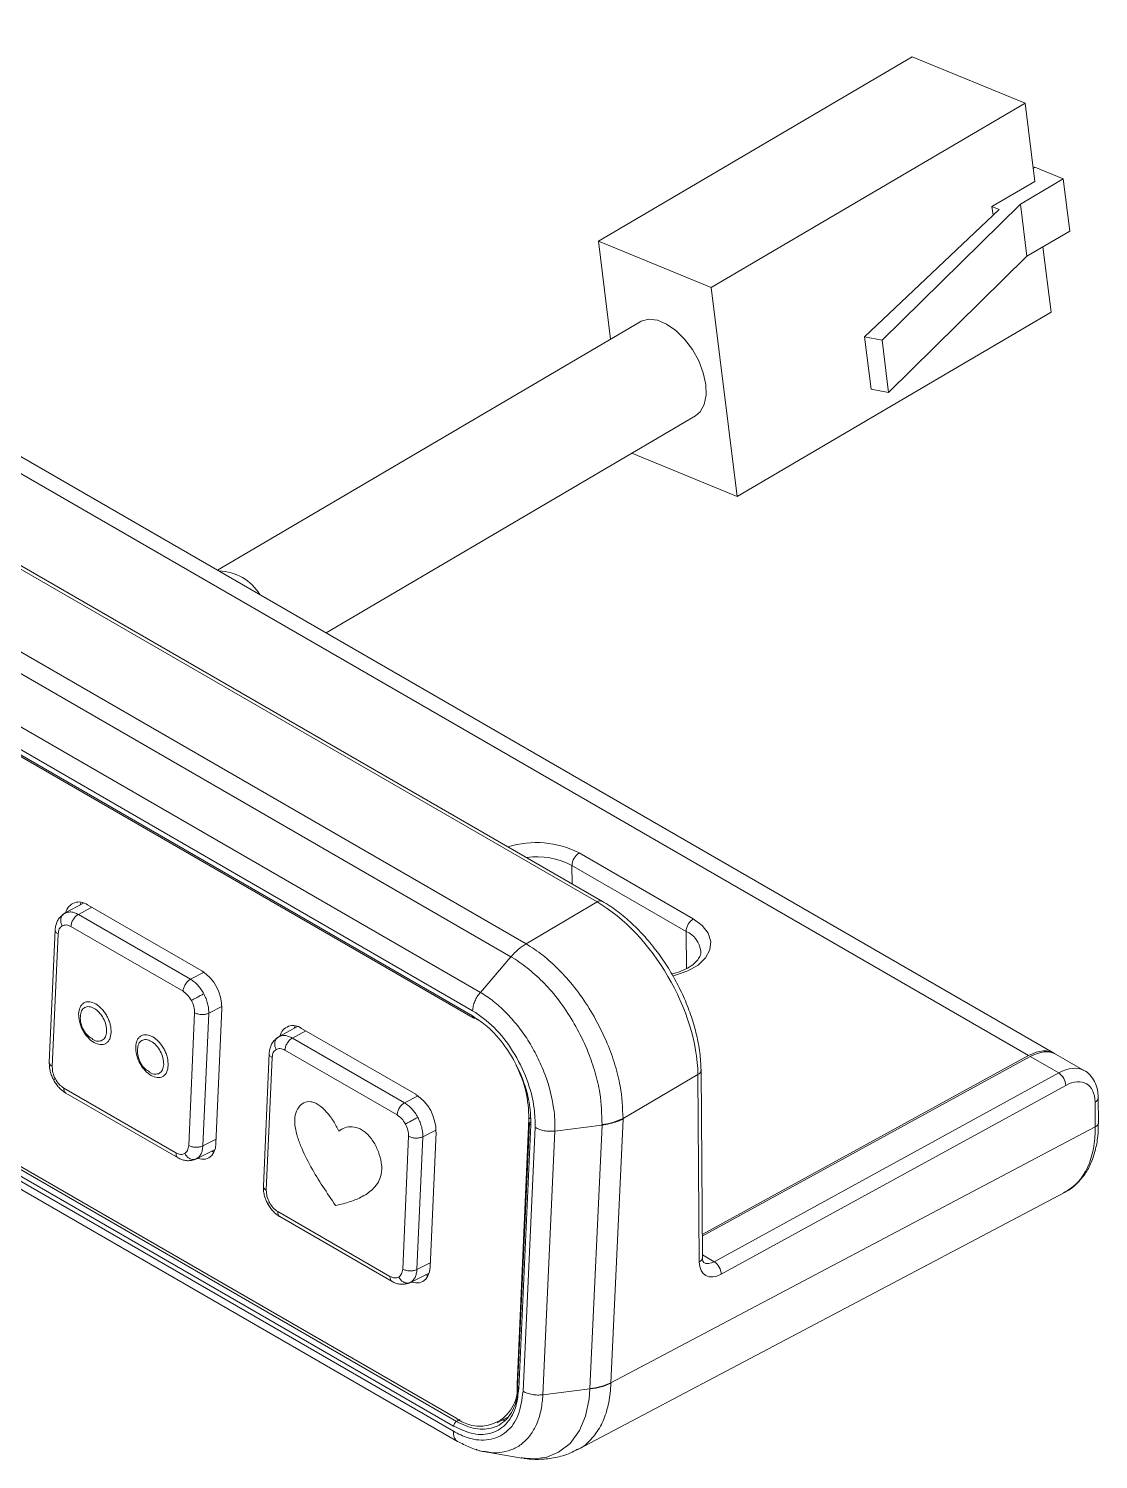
# Model space of a CAD drawing. Header units: millimetres. Extents: x -297 to 297, y -210 to 210.
# Drawn here: x 96.96 to 123.47, y 12.33 to 47.78 of the extents above; entities that cross this region are included whole.
import ezdxf

# ---------------------------------------------------------------- set-up
doc = ezdxf.new("R2010")
doc.units = ezdxf.units.MM
doc.layers.get('0').update_dxf_attribs({"lineweight": 20})

msp = doc.modelspace()

# ---------------------------------------------------------------- linework, layer by layer
at = {"color": 7, "linetype": 'Continuous', "lineweight": 15}
for p, q in [((111.047, 26.141), (73.597, 47.761)), ((111.178, 26.157), (73.728, 47.777)), ((118.854, 47.081), (111.077, 42.513)), ((118.854, 47.081), (121.65, 45.931)), ((71.925, 46.675), (109.286, 25.107)), ((108.91, 24.786), (71.56, 46.347)), ((122.38, 22.39), (81.305, 46.102)), ((121.738, 22.338), (80.697, 46.031)), ((121.65, 45.931), (113.872, 41.363)), ((121.65, 45.931), (121.892, 43.99)), ((70.803, 45.464), (108.153, 23.903)), ((70.602, 44.885), (107.956, 23.321)), ((107.962, 23.448), (70.609, 45.012)), ((70.623, 44.835), (107.976, 23.271)), ((121.851, 44.315), (121.896, 44.341)), ((121.896, 44.341), (122.595, 44.054)), ((120.831, 43.367), (121.892, 43.99)), ((122.595, 44.054), (121.534, 43.431)), ((122.595, 44.054), (122.756, 42.759)), ((117.673, 40.138), (121.006, 43.295)), ((121.534, 43.431), (118.107, 40.057)), ((121.006, 43.295), (120.831, 43.367)), ((120.831, 43.367), (120.858, 43.154)), ((121.534, 43.431), (121.695, 42.136)), ((122.756, 42.759), (121.695, 42.136)), ((111.077, 42.513), (113.872, 41.363)), ((111.379, 40.082), (111.077, 42.513)), ((122.094, 42.37), (122.295, 40.753)), ((121.695, 42.136), (118.268, 38.763)), ((113.872, 41.363), (114.517, 36.185)), ((112.113, 40.513), (101.642, 34.362)), ((122.295, 40.753), (114.517, 36.185)), ((118.107, 40.057), (117.673, 40.138)), ((117.673, 40.138), (117.834, 38.843)), ((118.107, 40.057), (118.268, 38.763)), ((118.268, 38.763), (117.834, 38.843)), ((104.33, 32.81), (113.481, 38.185)), ((114.517, 36.185), (111.905, 37.259)), ((70.239, 34.895), (107.574, 13.342)), ((70.242, 34.821), (107.565, 13.275)), ((70.164, 34.575), (107.486, 13.029)), ((107.492, 13.156), (70.169, 34.702)), ((70.267, 34.324), (107.588, 12.779)), ((110.601, 27.355), (113.429, 25.722)), ((113.253, 25.414), (110.424, 27.047)), ((97.929, 25.891), (97.814, 25.838)), ((98.323, 26.116), (97.85, 25.862)), ((98.259, 26.134), (98.236, 26.07)), ((101.249, 24.438), (98.42, 26.071)), ((109.286, 25.107), (111.047, 26.141)), ((98.008, 25.532), (100.787, 23.928)), ((98.192, 25.832), (100.971, 24.227)), ((97.618, 25.454), (97.473, 22.162)), ((97.546, 22.061), (97.692, 25.35)), ((108.91, 24.785), (108.153, 23.903)), ((101.072, 23.399), (100.926, 20.11)), ((101.603, 20.157), (101.751, 23.505)), ((101.423, 23.387), (101.278, 20.099)), ((103.626, 23.055), (103.153, 22.801)), ((103.563, 23.073), (103.54, 23.008)), ((108.013, 23.258), (107.998, 23.267)), ((108.087, 23.226), (108.022, 23.273)), ((103.232, 22.83), (103.118, 22.776)), ((103.495, 22.77), (106.274, 21.166)), ((106.552, 21.377), (103.724, 23.01)), ((102.922, 22.392), (102.776, 19.101)), ((103.311, 22.471), (106.09, 20.866)), ((113.652, 17.908), (121.738, 22.338)), ((123.126, 21.96), (122.421, 22.366)), ((102.849, 19), (102.995, 22.288)), ((113.656, 17.335), (113.621, 21.975)), ((113.652, 17.861), (121.78, 22.314)), ((122.488, 21.905), (121.78, 22.314)), ((113.543, 21.869), (111.688, 20.78)), ((113.578, 17.228), (113.543, 21.869)), ((113.95, 17.228), (122.488, 21.905)), ((100.61, 19.928), (97.831, 21.532)), ((97.881, 21.408), (100.663, 19.802)), ((122.66, 21.597), (114.122, 16.919)), ((123.468, 20.677), (123.463, 21.291)), ((123.39, 20.57), (123.385, 21.185)), ((109.063, 14.199), (109.353, 20.768)), ((109.374, 20.66), (109.076, 14.122)), ((109.403, 20.619), (109.105, 14.081)), ((111.167, 20.612), (110, 20.468)), ((110.87, 14.087), (111.168, 20.612)), ((111.688, 20.764), (111.39, 14.232)), ((111.39, 14.232), (123.39, 20.57)), ((111.688, 20.78), (111.688, 20.764)), ((106.375, 20.337), (106.229, 17.049)), ((106.727, 20.326), (106.581, 17.037)), ((106.907, 17.096), (107.055, 20.443)), ((109.212, 14.019), (109.51, 20.556)), ((110, 20.468), (109.702, 13.934)), ((101.103, 19.771), (101.579, 20.007)), ((101.504, 19.97), (101.559, 19.955)), ((110.565, 12.577), (122.641, 18.955)), ((105.913, 16.867), (103.134, 18.471)), ((103.185, 18.346), (105.966, 16.741)), ((106.406, 16.709), (106.882, 16.946)), ((106.807, 16.909), (106.863, 16.894)), ((110.869, 14.078), (109.702, 13.934)), ((108.567, 13.239), (108.837, 13.378)), ((108.693, 13.304), (108.75, 13.307)), ((108.324, 12.513), (109.184, 12.366))]:
    msp.add_line(p, q, dxfattribs=at)
at = {"color": 8, "linetype": 'Continuous', "lineweight": 15}
for p, q in [((110.428, 26.591), (110.424, 27.047)), ((98.192, 25.832), (98.525, 26.01)), ((97.784, 25.81), (97.847, 25.861)), ((113.26, 24.496), (113.253, 25.414)), ((100.971, 24.227), (101.307, 24.401)), ((101.423, 23.387), (101.746, 23.554)), ((107.956, 23.321), (107.993, 23.294)), ((108.013, 23.258), (108.031, 23.267)), ((103.087, 22.748), (103.15, 22.799)), ((103.495, 22.77), (103.829, 22.949)), ((106.274, 21.166), (106.61, 21.34)), ((109.397, 20.791), (109.353, 20.768)), ((109.401, 20.684), (109.403, 20.619)), ((101.278, 20.099), (101.608, 20.263)), ((106.727, 20.326), (107.031, 20.483)), ((113.655, 17.398), (113.95, 17.228)), ((106.581, 17.037), (106.911, 17.201)), ((109.063, 14.199), (109.08, 14.208)), ((107.645, 13.318), (107.565, 13.275))]:
    msp.add_line(p, q, dxfattribs=at)
at = {"color": 7, "linetype": 'Continuous', "lineweight": 15}
for points in [[(112.113, 40.513), (112.141, 40.528), (112.327, 40.576), (112.539, 40.552), (112.766, 40.459), (112.996, 40.301), (113.213, 40.087), (113.407, 39.831), (113.565, 39.547), (113.678, 39.251), (113.74, 38.961), (113.748, 38.693), (113.7, 38.464), (113.599, 38.286), (113.481, 38.185)], [(101.603, 20.157), (101.588, 20.041), (101.552, 19.941), (101.498, 19.86), (101.428, 19.803), (101.344, 19.772), (101.25, 19.767), (101.149, 19.788), (101.143, 19.791)], [(106.907, 17.096), (106.891, 16.979), (106.856, 16.879), (106.802, 16.799), (106.732, 16.742), (106.648, 16.71), (106.554, 16.705), (106.452, 16.727), (106.446, 16.729)]]:
    msp.add_lwpolyline(points, dxfattribs=at)
at = {"color": 8, "linetype": 'Continuous', "lineweight": 15}
for points in [[(113.429, 25.722), (113.652, 25.559), (113.799, 25.369), (113.864, 25.164), (113.843, 24.957), (113.735, 24.758), (113.549, 24.58), (113.294, 24.433), (112.986, 24.326), (112.924, 24.31)], [(109.167, 12.375), (109.491, 12.345), (109.803, 12.389), (110.092, 12.508), (110.377, 12.729), (110.61, 13.047), (110.759, 13.405), (110.848, 13.833), (110.869, 14.078), (110.869, 14.078)]]:
    msp.add_lwpolyline(points, dxfattribs=at)
at = {"color": 7, "linetype": 'Continuous', "lineweight": 15}
for centre, radius, start, end in [((101.646, 33.118), 1.224, 31.4589, 88.5465), ((110.808, 27.032), 0.384, 122.5805, 177.7079), ((98.212, 25.802), 0.34, 52.2727, 166.8798), ((113.636, 25.399), 0.384, 122.5805, 177.7079), ((100.648, 23.513), 1.103, 359.573, 57.0085), ((103.516, 22.741), 0.34, 52.2728, 166.8798), ((107.997, 23.314), 0.0471, 244.1674, 301.5436), ((106.547, 20.808), 2.806, 359.1815, 27.6248), ((122.267, 21.58), 0.393, 2.4081, 55.8417), ((105.951, 20.451), 1.103, 359.5731, 57.0085), ((109.419, 20.653), 0.0455, 114.4966, 172.0655), ((110.967, 22.265), 1.651, 276.9882, 295.917), ((113.729, 16.903), 0.393, 2.4083, 55.8407), ((108.134, 14.09), 0.935, 233.1887, 6.6919), ((110.689, 15.733), 1.656, 276.2701, 295.0447), ((109.121, 14.115), 0.0459, 112.3417, 171.7398), ((107.645, 13.144), 0.153, 121.18, 175.6109)]:
    msp.add_arc(centre, radius, start, end, dxfattribs=at)
at = {"color": 8, "linetype": 'Continuous', "lineweight": 15}
for centre, radius, start, end in [((109.537, 25.288), 2.325, 62.7646, 107.4056), ((109.55, 25.361), 1.899, 62.5981, 97.657), ((111.125, 26.046), 0.124, 64.6693, 129.3112), ((112.992, 24.84), 0.63, 7.3532, 65.5363), ((108.006, 23.313), 0.0509, 170.2455, 234.8519), ((113.497, 21.984), 0.124, 291.7114, 355.9732), ((123.336, 21.302), 0.128, 292.7035, 354.9766), ((109.422, 20.663), 0.0483, 183.8052, 246.955), ((123.34, 20.688), 0.128, 292.6954, 355.0017), ((113.532, 17.344), 0.124, 291.7025, 355.9959), ((109.124, 14.125), 0.048, 183.9273, 247.2221)]:
    msp.add_arc(centre, radius, start, end, dxfattribs=at)
at = {"color": 7, "linetype": 'Continuous', "lineweight": 15}
for centre, major_axis, ratio, start_param, end_param in [((98.746, 25.625), (-0.343, 0.668), 0.606738, 0.452407, 0.577884), ((111.072, 23.299), (-1.773, 3.018), 0.57049, 3.923091, 5.493203), ((104.049, 22.563), (-0.343, 0.668), 0.606738, 0.452407, 0.577884), ((121.738, 21.317), (0.65, 1.068), 0.592292, 6.263849, 7.082296), ((121.78, 21.293), (0.65, 1.068), 0.592156, 0.013907, 0.799224), ((122.659, 20.78), (0.52, 0.854), 0.592156, 5.520339, 7.082409), ((120.919, 22.004), (-1.764, 3.025), 0.571991, 3.117611, 3.92425), ((101.426, 20.639), (-0.343, 0.668), 0.606738, 2.566641, 2.68547), ((114.122, 17.532), (0.39, 0.641), 0.592156, 2.378747, 3.940816), ((106.729, 17.577), (-0.343, 0.668), 0.606738, 2.566641, 2.68547), ((105.875, 14.058), (5.513, 0.315), 0.525919, 6.229887, 6.234659)]:
    msp.add_ellipse(centre, major_axis=major_axis, ratio=ratio, start_param=start_param, end_param=end_param, dxfattribs=at)
at = {"color": 8, "linetype": 'Continuous', "lineweight": 15}
for centre, major_axis, ratio, start_param, end_param in [((122.487, 20.885), (0.645, 1.071), 0.589237, 0.034336, 0.796329), ((113.95, 17.637), (0.265, 0.424), 0.599372, 3.154116, 3.948311)]:
    msp.add_ellipse(centre, major_axis=major_axis, ratio=ratio, start_param=start_param, end_param=end_param, dxfattribs=at)
at = {"color": 7, "linetype": 'Continuous', "lineweight": 15}
for points, knots in [([(97.847, 25.861), (97.87, 25.874), (97.894, 25.888), (97.923, 25.889), (97.923, 25.889)], [0, 0, 0, 0, 537.839438, 547.703605, 547.703605, 547.703605, 547.703605]), ([(113.621, 21.975), (113.619, 22.049), (113.613, 22.26), (113.564, 22.627), (113.46, 23.072), (113.309, 23.522), (113.115, 23.967), (112.882, 24.399), (112.614, 24.81), (112.316, 25.192), (111.994, 25.538), (111.653, 25.84), (111.378, 26.039), (111.219, 26.133), (111.178, 26.157)], [0, 0, 0, 0, 151.890412, 438.315885, 724.294175, 1009.704649, 1294.6435, 1579.318152, 1863.976382, 2148.832121, 2434.11886, 2720.109904, 3007.043432, 3104.232991, 3104.232991, 3104.232991, 3104.232991]), ([(97.788, 25.807), (97.764, 25.786), (97.715, 25.746), (97.664, 25.661), (97.629, 25.562), (97.622, 25.487), (97.618, 25.45)], [0, 0, 0, 0, 248.915862, 493.735477, 733.890556, 968.781303, 968.781303, 968.781303, 968.781303]), ([(97.791, 25.551), (97.764, 25.528), (97.71, 25.484), (97.698, 25.395), (97.692, 25.35)], [0, 0, 0, 0, 273.577812, 547.161295, 547.161295, 547.161295, 547.161295]), ([(97.847, 25.861), (97.824, 25.843), (97.777, 25.807), (97.751, 25.719), (97.756, 25.629), (97.779, 25.577), (97.791, 25.551)], [0, 0, 0, 0, 271.186344, 542.19279, 755.988977, 969.659603, 969.659603, 969.659603, 969.659603]), ([(98.008, 25.532), (97.968, 25.55), (97.888, 25.586), (97.823, 25.563), (97.791, 25.551)], [0, 0, 0, 0, 274.033865, 548.062943, 548.062943, 548.062943, 548.062943]), ([(98.008, 25.532), (98.012, 25.561), (98.019, 25.618), (98.063, 25.708), (98.123, 25.786), (98.169, 25.816), (98.192, 25.832)], [0, 0, 0, 0, 243.273688, 486.547137, 729.822941, 973.096195, 973.096195, 973.096195, 973.096195]), ([(109.286, 25.107), (109.22, 25.064), (109.09, 24.977), (108.97, 24.849), (108.91, 24.785)], [0, 0, 0, 0, 308.360822, 616.721585, 616.721585, 616.721585, 616.721585]), ([(109.286, 25.107), (109.356, 25.063), (109.563, 24.933), (109.905, 24.661), (110.306, 24.261), (110.681, 23.78), (111.023, 23.229), (111.299, 22.665), (111.498, 22.108), (111.658, 21.471), (111.677, 21.044), (111.688, 20.78)], [0, 0, 0, 0, 127.709264, 375.663707, 623.610588, 893.07644, 1162.553148, 1443.010588, 1684.591319, 1926.1755, 2315.12014, 2315.12014, 2315.12014, 2315.12014]), ([(113.616, 24.917), (113.616, 24.915), (113.626, 24.874), (113.601, 24.805), (113.525, 24.679), (113.387, 24.557), (113.186, 24.45), (113.016, 24.382), (112.911, 24.362), (112.896, 24.359)], [0, 0, 0, 0, 16.686716, 438.591106, 776.025406, 1138.413002, 1489.557556, 1840.654892, 1898.286336, 1898.286336, 1898.286336, 1898.286336]), ([(111.168, 20.626), (111.161, 20.884), (111.151, 21.298), (111.008, 21.912), (110.826, 22.445), (110.568, 22.987), (110.246, 23.517), (109.892, 23.976), (109.509, 24.359), (109.179, 24.617), (108.98, 24.745), (108.91, 24.785), (108.91, 24.785)], [0, 0, 0, 0, 393.954364, 633.932295, 873.904479, 1156.151664, 1425.693497, 1695.211815, 1943.428729, 2191.662076, 2322.436572, 2322.449753, 2322.449753, 2322.449753, 2322.449753]), ([(100.787, 23.928), (100.791, 23.956), (100.798, 24.014), (100.842, 24.103), (100.902, 24.182), (100.948, 24.212), (100.971, 24.227)], [0, 0, 0, 0, 252.010928, 504.02161, 756.034731, 1008.04521, 1008.04521, 1008.04521, 1008.04521]), ([(100.971, 24.227), (101.002, 24.207), (101.064, 24.167), (101.152, 24.081), (101.234, 23.981), (101.278, 23.905), (101.301, 23.867)], [0, 0, 0, 0, 252.643379, 505.287965, 757.931007, 1010.575807, 1010.575807, 1010.575807, 1010.575807]), ([(100.787, 23.928), (100.826, 23.9), (100.905, 23.844), (100.965, 23.749), (100.995, 23.701)], [0, 0, 0, 0, 284.599772, 569.190109, 569.190109, 569.190109, 569.190109]), ([(101.301, 23.867), (101.272, 23.852), (101.215, 23.822), (101.123, 23.773), (101.046, 23.73), (101.012, 23.711), (100.995, 23.701)], [0, 0, 0, 0, 283.046863, 565.905564, 789.051959, 1012.065605, 1012.065605, 1012.065605, 1012.065605]), ([(101.301, 23.867), (101.32, 23.827), (101.359, 23.748), (101.398, 23.624), (101.422, 23.501), (101.423, 23.425), (101.423, 23.387)], [0, 0, 0, 0, 253.647576, 507.296363, 760.944947, 1014.593191, 1014.593191, 1014.593191, 1014.593191]), ([(108.153, 23.903), (108.126, 23.869), (108.074, 23.801), (108.014, 23.683), (107.973, 23.562), (107.965, 23.486), (107.962, 23.448)], [0, 0, 0, 0, 271.623783, 543.249, 814.873721, 1086.49896, 1086.49896, 1086.49896, 1086.49896]), ([(108.153, 23.903), (108.153, 23.903), (108.261, 23.84), (108.477, 23.693), (108.787, 23.415), (109.077, 23.088), (109.341, 22.718), (109.571, 22.31), (109.817, 21.746), (109.983, 21.106), (110.008, 20.649), (110, 20.468), (110, 20.468)], [0, 0, 0, 0, 0.014117, 217.453344, 434.969056, 650.752808, 866.518929, 1089.543871, 1312.604406, 1741.42495, 2048.444493, 2048.458748, 2048.458748, 2048.458748, 2048.458748]), ([(98.199, 23.371), (98.207, 23.428), (98.219, 23.516), (98.274, 23.598), (98.33, 23.644), (98.397, 23.669), (98.493, 23.672), (98.623, 23.627), (98.751, 23.523), (98.842, 23.411), (98.904, 23.312), (98.953, 23.206), (98.998, 23.066), (99.002, 22.969), (99.005, 22.906)], [0, 0, 0, 0, 322.81372, 498.250959, 674.09309, 849.531317, 1025.373654, 1348.187993, 1671.000949, 1846.438803, 2022.281206, 2197.718416, 2373.560877, 2696.374861, 2696.374861, 2696.374861, 2696.374861]), ([(98.893, 22.933), (98.89, 22.986), (98.885, 23.092), (98.815, 23.264), (98.712, 23.412), (98.585, 23.515), (98.456, 23.559), (98.345, 23.536), (98.264, 23.451), (98.25, 23.356), (98.242, 23.308)], [0, 0, 0, 0, 230.43214, 460.864254, 691.295655, 921.727848, 1152.16004, 1382.592436, 1613.02455, 1843.45669, 1843.45669, 1843.45669, 1843.45669]), ([(100.995, 23.701), (101.018, 23.65), (101.065, 23.547), (101.07, 23.448), (101.072, 23.399)], [0, 0, 0, 0, 285.27522, 570.556355, 570.556355, 570.556355, 570.556355]), ([(101.072, 23.399), (101.097, 23.387), (101.149, 23.363), (101.247, 23.35), (101.346, 23.356), (101.397, 23.377), (101.423, 23.387)], [0, 0, 0, 0, 253.604854, 507.212051, 760.815925, 1014.421687, 1014.421687, 1014.421687, 1014.421687]), ([(109.51, 20.556), (109.509, 20.712), (109.504, 21.09), (109.327, 21.757), (108.979, 22.458), (108.503, 23.07), (108.142, 23.322), (107.962, 23.448)], [0, 0, 0, 0, 201.881902, 486.124922, 779.134592, 1064.018512, 1349.381694, 1349.381694, 1349.381694, 1349.381694]), ([(99.005, 22.906), (98.997, 22.849), (98.984, 22.761), (98.929, 22.679), (98.874, 22.633), (98.807, 22.608), (98.71, 22.605), (98.58, 22.65), (98.453, 22.754), (98.361, 22.865), (98.3, 22.964), (98.251, 23.07), (98.206, 23.21), (98.201, 23.308), (98.199, 23.371)], [0, 0, 0, 0, 324.279593, 500.513224, 677.153504, 853.388119, 1030.028706, 1354.30713, 1678.586942, 1854.82119, 2031.461844, 2207.695465, 2384.336043, 2708.61537, 2708.61537, 2708.61537, 2708.61537]), ([(98.244, 23.318), (98.243, 23.312), (98.236, 23.253), (98.251, 23.132), (98.313, 22.967), (98.414, 22.827), (98.506, 22.771), (98.544, 22.749)], [0, 0, 0, 0, 32.428934, 318.714877, 633.260228, 975.349306, 1207.220655, 1207.220655, 1207.220655, 1207.220655]), ([(107.993, 23.294), (108.103, 23.221), (108.381, 23.035), (108.794, 22.562), (109.159, 21.925), (109.33, 21.378), (109.4, 20.966), (109.401, 20.786), (109.401, 20.684)], [0, 0, 0, 0, 224.631348, 567.919622, 924.860578, 1268.332829, 1401.24214, 1571.045473, 1571.045473, 1571.045473, 1571.045473]), ([(99.613, 22.555), (99.621, 22.611), (99.633, 22.699), (99.688, 22.781), (99.744, 22.827), (99.811, 22.852), (99.907, 22.855), (100.038, 22.81), (100.165, 22.707), (100.257, 22.595), (100.318, 22.496), (100.367, 22.39), (100.412, 22.25), (100.416, 22.152), (100.419, 22.089)], [0, 0, 0, 0, 328.734845, 507.389849, 686.457171, 865.112071, 1044.179602, 1372.916217, 1701.650015, 1880.305645, 2059.372135, 2238.027109, 2417.095427, 2745.830003, 2745.830003, 2745.830003, 2745.830003]), ([(100.307, 22.117), (100.304, 22.17), (100.299, 22.276), (100.229, 22.448), (100.126, 22.595), (99.999, 22.699), (99.87, 22.743), (99.759, 22.719), (99.678, 22.634), (99.664, 22.539), (99.657, 22.492)], [0, 0, 0, 0, 234.653764, 469.307738, 703.962, 938.616055, 1173.27011, 1407.924372, 1642.579024, 1877.233025, 1877.233025, 1877.233025, 1877.233025]), ([(103.091, 22.745), (103.067, 22.725), (103.019, 22.685), (102.967, 22.599), (102.932, 22.5), (102.925, 22.426), (102.922, 22.389)], [0, 0, 0, 0, 266.170045, 527.959901, 784.761889, 1035.934682, 1035.934682, 1035.934682, 1035.934682]), ([(103.15, 22.799), (103.127, 22.781), (103.081, 22.746), (103.055, 22.658), (103.06, 22.568), (103.083, 22.515), (103.094, 22.489)], [0, 0, 0, 0, 289.962974, 579.733188, 808.332055, 1036.79493, 1036.79493, 1036.79493, 1036.79493]), ([(103.15, 22.799), (103.173, 22.813), (103.197, 22.826), (103.226, 22.828), (103.227, 22.828)], [0, 0, 0, 0, 574.960048, 585.504963, 585.504963, 585.504963, 585.504963]), ([(103.311, 22.471), (103.315, 22.499), (103.323, 22.556), (103.366, 22.646), (103.426, 22.724), (103.472, 22.755), (103.495, 22.77)], [0, 0, 0, 0, 260.071144, 520.142033, 780.21544, 1040.28612, 1040.28612, 1040.28612, 1040.28612]), ([(100.419, 22.089), (100.411, 22.032), (100.399, 21.945), (100.343, 21.862), (100.288, 21.817), (100.221, 21.792), (100.125, 21.788), (99.994, 21.833), (99.867, 21.937), (99.775, 22.049), (99.714, 22.148), (99.665, 22.254), (99.62, 22.394), (99.616, 22.491), (99.613, 22.555)], [0, 0, 0, 0, 330.233895, 509.704272, 689.588103, 869.057705, 1048.941848, 1379.174822, 1709.410625, 1888.880968, 2068.764064, 2248.233768, 2428.117903, 2758.352067, 2758.352067, 2758.352067, 2758.352067]), ([(99.658, 22.502), (99.658, 22.496), (99.65, 22.436), (99.666, 22.316), (99.728, 22.15), (99.828, 22.011), (99.92, 21.955), (99.958, 21.932)], [0, 0, 0, 0, 33.012758, 324.451969, 644.662269, 992.908767, 1228.95454, 1228.95454, 1228.95454, 1228.95454]), ([(103.094, 22.489), (103.067, 22.467), (103.013, 22.423), (103.001, 22.333), (102.995, 22.288)], [0, 0, 0, 0, 292.528318, 585.065167, 585.065167, 585.065167, 585.065167]), ([(103.311, 22.471), (103.271, 22.489), (103.191, 22.525), (103.126, 22.501), (103.094, 22.489)], [0, 0, 0, 0, 292.975294, 585.946838, 585.946838, 585.946838, 585.946838]), ([(97.473, 22.164), (97.473, 22.128), (97.473, 22.057), (97.494, 21.945), (97.529, 21.835), (97.563, 21.766), (97.58, 21.732)], [0, 0, 0, 0, 249.163326, 495.347454, 738.496934, 978.531112, 978.531112, 978.531112, 978.531112]), ([(97.623, 21.759), (97.599, 21.81), (97.552, 21.913), (97.548, 22.012), (97.546, 22.061)], [0, 0, 0, 0, 276.371761, 552.748396, 552.748396, 552.748396, 552.748396]), ([(97.58, 21.732), (97.6, 21.698), (97.639, 21.631), (97.712, 21.542), (97.793, 21.465), (97.85, 21.428), (97.879, 21.409)], [0, 0, 0, 0, 242.629805, 487.197751, 733.684296, 982.092394, 982.092394, 982.092394, 982.092394]), ([(97.831, 21.532), (97.791, 21.56), (97.712, 21.616), (97.653, 21.711), (97.623, 21.759)], [0, 0, 0, 0, 277.106115, 554.207389, 554.207389, 554.207389, 554.207389]), ([(123.463, 21.291), (123.461, 21.338), (123.455, 21.463), (123.406, 21.647), (123.299, 21.821), (123.192, 21.931), (123.117, 21.96), (123.102, 21.966)], [0, 0, 0, 0, 253.205738, 671.993459, 1067.073602, 1449.392332, 1544.836717, 1544.836717, 1544.836717, 1544.836717]), ([(104.566, 18.623), (104.354, 18.934), (104.032, 19.407), (103.728, 20.016), (103.603, 20.371), (103.55, 20.631), (103.554, 20.87), (103.637, 21.057), (103.769, 21.175), (103.916, 21.208), (104.05, 21.17), (104.185, 21.094), (104.348, 20.943), (104.519, 20.72), (104.605, 20.549), (104.647, 20.464)], [0, 0, 0, 0, 773.767286, 1172.027868, 1372.451806, 1547.254351, 1739.935591, 1932.65982, 2125.600324, 2318.095801, 2412.436807, 2511.290904, 2704.143976, 2897.364906, 3090.35996, 3090.35996, 3090.35996, 3090.35996]), ([(106.09, 20.866), (106.094, 20.895), (106.102, 20.952), (106.145, 21.042), (106.205, 21.12), (106.251, 21.151), (106.274, 21.166)], [0, 0, 0, 0, 269.065662, 538.131061, 807.199064, 1076.264247, 1076.264247, 1076.264247, 1076.264247]), ([(106.274, 21.166), (106.305, 21.146), (106.367, 21.105), (106.455, 21.019), (106.537, 20.92), (106.581, 20.843), (106.604, 20.805)], [0, 0, 0, 0, 269.706026, 539.413341, 809.119008, 1078.826551, 1078.826551, 1078.826551, 1078.826551]), ([(104.647, 20.464), (104.695, 20.497), (104.791, 20.563), (104.973, 20.582), (105.141, 20.543), (105.276, 20.462), (105.372, 20.378), (105.46, 20.271), (105.561, 20.111), (105.659, 19.889), (105.71, 19.665), (105.713, 19.5), (105.692, 19.355), (105.629, 19.195), (105.518, 19.051), (105.381, 18.934), (105.19, 18.817), (104.919, 18.705), (104.689, 18.651), (104.566, 18.623)], [0, 0, 0, 0, 255.644947, 511.199486, 766.69288, 897.329318, 1022.485317, 1145.207309, 1278.641976, 1534.09586, 1789.264194, 1914.939479, 2045.747721, 2283.205683, 2558.168419, 2799.450293, 3070.803778, 3546.109457, 4095.773328, 4095.773328, 4095.773328, 4095.773328]), ([(106.09, 20.866), (106.13, 20.838), (106.209, 20.783), (106.268, 20.687), (106.298, 20.639)], [0, 0, 0, 0, 303.856643, 607.709398, 607.709398, 607.709398, 607.709398]), ([(106.604, 20.805), (106.575, 20.791), (106.519, 20.761), (106.426, 20.711), (106.349, 20.669), (106.315, 20.649), (106.298, 20.639)], [0, 0, 0, 0, 302.169274, 604.137674, 842.359654, 1080.439917, 1080.439917, 1080.439917, 1080.439917]), ([(106.298, 20.639), (106.322, 20.588), (106.369, 20.486), (106.373, 20.387), (106.375, 20.337)], [0, 0, 0, 0, 304.572246, 609.150806, 609.150806, 609.150806, 609.150806]), ([(106.604, 20.805), (106.623, 20.766), (106.662, 20.686), (106.702, 20.562), (106.726, 20.439), (106.726, 20.364), (106.727, 20.326)], [0, 0, 0, 0, 270.763824, 541.528939, 812.292733, 1083.057643, 1083.057643, 1083.057643, 1083.057643]), ([(111.167, 20.612), (111.299, 20.637), (111.479, 20.671), (111.636, 20.738), (111.681, 20.76), (111.688, 20.764)], [0, 0, 0, 0, 624.11675, 851.17587, 896.656629, 896.656629, 896.656629, 896.656629]), ([(111.167, 20.612), (111.167, 20.612), (111.167, 20.616), (111.168, 20.621), (111.168, 20.626)], [0, 0, 0, 0, 1.100078, 639.022608, 639.022608, 639.022608, 639.022608]), ([(122.606, 18.944), (122.627, 18.953), (122.741, 18.998), (122.918, 19.14), (123.124, 19.367), (123.283, 19.648), (123.395, 19.972), (123.459, 20.318), (123.465, 20.564), (123.468, 20.677)], [0, 0, 0, 0, 74.95802, 414.020489, 751.631016, 1092.692795, 1440.955163, 1796.403224, 2100.542554, 2100.542554, 2100.542554, 2100.542554]), ([(106.375, 20.337), (106.4, 20.325), (106.452, 20.301), (106.55, 20.289), (106.649, 20.295), (106.701, 20.315), (106.727, 20.326)], [0, 0, 0, 0, 270.747483, 541.497467, 812.243903, 1082.992355, 1082.992355, 1082.992355, 1082.992355]), ([(109.51, 20.556), (109.544, 20.538), (109.611, 20.504), (109.736, 20.473), (109.869, 20.458), (109.956, 20.465), (110, 20.468)], [0, 0, 0, 0, 279.174262, 558.346018, 837.521353, 1116.693713, 1116.693713, 1116.693713, 1116.693713]), ([(100.827, 19.91), (100.795, 19.898), (100.73, 19.874), (100.65, 19.91), (100.61, 19.928)], [0, 0, 0, 0, 288.055306, 576.120163, 576.120163, 576.120163, 576.120163]), ([(100.926, 20.11), (100.92, 20.065), (100.908, 19.976), (100.854, 19.932), (100.827, 19.91)], [0, 0, 0, 0, 288.40367, 576.802253, 576.802253, 576.802253, 576.802253]), ([(101.12, 19.78), (101.092, 19.771), (101.036, 19.754), (100.947, 19.783), (100.874, 19.837), (100.843, 19.886), (100.827, 19.91)], [0, 0, 0, 0, 286.509106, 572.826975, 798.702409, 1024.442514, 1024.442514, 1024.442514, 1024.442514]), ([(100.926, 20.11), (100.952, 20.098), (101.003, 20.074), (101.102, 20.062), (101.2, 20.068), (101.252, 20.088), (101.278, 20.099)], [0, 0, 0, 0, 256.126401, 512.25151, 768.380035, 1024.5064, 1024.5064, 1024.5064, 1024.5064]), ([(101.278, 20.099), (101.274, 20.063), (101.267, 19.99), (101.234, 19.9), (101.186, 19.826), (101.142, 19.795), (101.12, 19.78)], [0, 0, 0, 0, 256.624933, 513.25066, 769.876334, 1026.500648, 1026.500648, 1026.500648, 1026.500648]), ([(100.661, 19.803), (100.691, 19.788), (100.751, 19.757), (100.848, 19.735), (100.947, 19.729), (101.009, 19.744), (101.04, 19.751)], [0, 0, 0, 0, 246.822403, 501.178885, 760.660513, 1022.860655, 1022.860655, 1022.860655, 1022.860655]), ([(101.12, 19.78), (101.096, 19.766), (101.069, 19.752), (101.038, 19.751), (101.034, 19.751)], [0, 0, 0, 0, 518.857428, 578.562291, 578.562291, 578.562291, 578.562291]), ([(102.776, 19.102), (102.776, 19.066), (102.777, 18.996), (102.798, 18.884), (102.832, 18.773), (102.866, 18.705), (102.883, 18.67)], [0, 0, 0, 0, 266.692845, 530.196895, 790.452798, 1047.372795, 1047.372795, 1047.372795, 1047.372795]), ([(102.926, 18.698), (102.903, 18.749), (102.856, 18.852), (102.851, 18.95), (102.849, 19)], [0, 0, 0, 0, 295.774822, 591.557354, 591.557354, 591.557354, 591.557354]), ([(102.883, 18.67), (102.903, 18.637), (102.942, 18.57), (103.016, 18.481), (103.096, 18.403), (103.154, 18.366), (103.183, 18.347)], [0, 0, 0, 0, 259.686616, 521.446054, 785.258956, 1051.128484, 1051.128484, 1051.128484, 1051.128484]), ([(103.134, 18.471), (103.095, 18.499), (103.016, 18.554), (102.956, 18.65), (102.926, 18.698)], [0, 0, 0, 0, 296.547377, 593.090959, 593.090959, 593.090959, 593.090959]), ([(106.229, 17.049), (106.223, 17.004), (106.211, 16.915), (106.157, 16.87), (106.13, 16.848)], [0, 0, 0, 0, 308.111703, 616.217972, 616.217972, 616.217972, 616.217972]), ([(106.229, 17.049), (106.255, 17.037), (106.306, 17.013), (106.405, 17), (106.504, 17.006), (106.555, 17.027), (106.581, 17.037)], [0, 0, 0, 0, 273.60566, 547.209942, 820.817871, 1094.423493, 1094.423493, 1094.423493, 1094.423493]), ([(106.581, 17.037), (106.578, 17.001), (106.57, 16.929), (106.537, 16.839), (106.489, 16.765), (106.445, 16.734), (106.423, 16.718)], [0, 0, 0, 0, 274.121085, 548.241519, 822.363018, 1096.483063, 1096.483063, 1096.483063, 1096.483063]), ([(113.69, 17.211), (113.687, 17.211), (113.683, 17.212), (113.66, 17.263), (113.657, 17.317), (113.656, 17.335)], [0, 0, 0, 0, 398.772212, 746.516555, 925.961619, 925.961619, 925.961619, 925.961619]), ([(106.13, 16.848), (106.098, 16.836), (106.033, 16.812), (105.953, 16.848), (105.913, 16.867)], [0, 0, 0, 0, 307.771059, 615.546056, 615.546056, 615.546056, 615.546056]), ([(105.965, 16.741), (105.994, 16.726), (106.054, 16.696), (106.151, 16.673), (106.25, 16.668), (106.312, 16.682), (106.343, 16.689)], [0, 0, 0, 0, 263.720754, 535.491397, 812.738072, 1092.889382, 1092.889382, 1092.889382, 1092.889382]), ([(106.423, 16.718), (106.395, 16.709), (106.339, 16.692), (106.25, 16.721), (106.177, 16.776), (106.146, 16.824), (106.13, 16.848)], [0, 0, 0, 0, 306.089231, 611.974156, 853.285991, 1094.453248, 1094.453248, 1094.453248, 1094.453248]), ([(106.423, 16.718), (106.399, 16.705), (106.373, 16.69), (106.341, 16.689), (106.338, 16.689)], [0, 0, 0, 0, 554.256746, 618.035004, 618.035004, 618.035004, 618.035004]), ([(110.869, 14.078), (110.965, 14.092), (111.157, 14.121), (111.312, 14.186), (111.39, 14.218)], [0, 0, 0, 0, 326.674967, 653.349069, 653.349069, 653.349069, 653.349069]), ([(107.486, 13.029), (107.608, 12.968), (107.912, 12.817), (108.384, 12.785), (108.82, 12.981), (109.127, 13.402), (109.184, 13.813), (109.212, 14.019)], [0, 0, 0, 0, 196.960399, 489.562118, 791.847056, 1086.104837, 1381.368318, 1381.368318, 1381.368318, 1381.368318]), ([(109.105, 14.081), (109.089, 13.941), (109.052, 13.608), (108.832, 13.205), (108.461, 12.958), (107.992, 12.926), (107.658, 13.08), (107.492, 13.156)], [0, 0, 0, 0, 212.640439, 505.323027, 808.117824, 1097.894561, 1382.804807, 1382.804807, 1382.804807, 1382.804807]), ([(107.565, 13.275), (107.565, 13.275), (107.722, 13.185), (108.043, 13.064), (108.489, 13.085), (108.846, 13.322), (109.016, 13.653), (109.087, 13.944), (109.097, 14.08), (109.104, 14.158)], [0, 0, 0, 0, 0.020516, 385.149048, 777.654792, 1187.16883, 1583.639853, 1707.067595, 1871.710451, 1871.710451, 1871.710451, 1871.710451]), ([(109.212, 14.019), (109.246, 14.002), (109.313, 13.968), (109.438, 13.938), (109.571, 13.923), (109.658, 13.93), (109.702, 13.934)], [0, 0, 0, 0, 285.123493, 570.24852, 855.370744, 1140.49211, 1140.49211, 1140.49211, 1140.49211]), ([(107.588, 12.78), (107.687, 12.729), (107.891, 12.621), (108.125, 12.54), (108.256, 12.527), (108.277, 12.525)], [0, 0, 0, 0, 388.499305, 808.069087, 888.92283, 888.92283, 888.92283, 888.92283]), ([(108.328, 12.518), (108.249, 12.525), (108.158, 12.533), (108.062, 12.577), (108.048, 12.583)], [0, 0, 0, 0, 546.643091, 638.81025, 638.81025, 638.81025, 638.81025]), ([(109.164, 12.376), (109.199, 12.368), (109.357, 12.333), (109.641, 12.328), (110.017, 12.37), (110.328, 12.455), (110.502, 12.552), (110.56, 12.585)], [0, 0, 0, 0, 104.5928, 470.460216, 826.126505, 1212.595629, 1405.194805, 1405.194805, 1405.194805, 1405.194805])]:
    msp.add_open_spline(points, degree=3, knots=knots, dxfattribs=at)
at = {"color": 8, "linetype": 'Continuous', "lineweight": 15}
for points, knots in [([(97.923, 25.889), (97.951, 25.892), (98.006, 25.899), (98.098, 25.879), (98.161, 25.847), (98.192, 25.832)], [0, 0, 0, 0, 253.919225, 512.580635, 771.242552, 771.242552, 771.242552, 771.242552]), ([(97.619, 25.45), (97.619, 25.45), (97.612, 25.432), (97.633, 25.394), (97.672, 25.364), (97.692, 25.35)], [0, 0, 0, 0, 15.445843, 392.27671, 769.104098, 769.104098, 769.104098, 769.104098]), ([(98.541, 22.744), (98.544, 22.741), (98.588, 22.704), (98.68, 22.686), (98.79, 22.705), (98.871, 22.791), (98.886, 22.886), (98.893, 22.933)], [0, 0, 0, 0, 24.264227, 321.856225, 619.447165, 917.039043, 1214.631161, 1214.631161, 1214.631161, 1214.631161]), ([(103.227, 22.828), (103.254, 22.831), (103.309, 22.837), (103.401, 22.817), (103.464, 22.786), (103.495, 22.77)], [0, 0, 0, 0, 270.881696, 546.825971, 822.768928, 822.768928, 822.768928, 822.768928]), ([(102.922, 22.389), (102.922, 22.388), (102.916, 22.37), (102.936, 22.332), (102.975, 22.303), (102.995, 22.288)], [0, 0, 0, 0, 16.482968, 418.616502, 820.746322, 820.746322, 820.746322, 820.746322]), ([(97.546, 22.061), (97.527, 22.076), (97.487, 22.105), (97.467, 22.144), (97.474, 22.162), (97.474, 22.164)], [0, 0, 0, 0, 373.661411, 747.32094, 774.984173, 774.984173, 774.984173, 774.984173]), ([(99.955, 21.928), (99.958, 21.925), (100.002, 21.888), (100.094, 21.869), (100.205, 21.888), (100.286, 21.974), (100.3, 22.069), (100.307, 22.117)], [0, 0, 0, 0, 24.698204, 327.631699, 630.565425, 933.498797, 1236.432106, 1236.432106, 1236.432106, 1236.432106]), ([(97.581, 21.732), (97.581, 21.732), (97.573, 21.729), (97.586, 21.738), (97.611, 21.752), (97.623, 21.759)], [0, 0, 0, 0, 25.144962, 401.184535, 777.001668, 777.001668, 777.001668, 777.001668]), ([(97.831, 21.532), (97.833, 21.507), (97.836, 21.457), (97.86, 21.415), (97.881, 21.41), (97.884, 21.409)], [0, 0, 0, 0, 363.518064, 727.035485, 779.504887, 779.504887, 779.504887, 779.504887]), ([(100.61, 19.928), (100.612, 19.903), (100.615, 19.852), (100.638, 19.811), (100.66, 19.806), (100.662, 19.805)], [0, 0, 0, 0, 376.28654, 752.572414, 807.078833, 807.078833, 807.078833, 807.078833]), ([(102.849, 19), (102.83, 19.014), (102.791, 19.044), (102.77, 19.082), (102.777, 19.101), (102.778, 19.102)], [0, 0, 0, 0, 399.067072, 798.132133, 827.671929, 827.671929, 827.671929, 827.671929]), ([(102.884, 18.671), (102.884, 18.671), (102.877, 18.667), (102.89, 18.676), (102.914, 18.69), (102.926, 18.698)], [0, 0, 0, 0, 26.852277, 428.453139, 829.813387, 829.813387, 829.813387, 829.813387]), ([(103.134, 18.471), (103.136, 18.446), (103.139, 18.395), (103.163, 18.354), (103.184, 18.348), (103.187, 18.348)], [0, 0, 0, 0, 388.195894, 776.391101, 832.422446, 832.422446, 832.422446, 832.422446]), ([(105.913, 16.867), (105.915, 16.841), (105.918, 16.791), (105.942, 16.75), (105.963, 16.744), (105.966, 16.743)], [0, 0, 0, 0, 401.246369, 802.492027, 860.613965, 860.613965, 860.613965, 860.613965]), ([(111.39, 14.218), (111.384, 14.135), (111.368, 13.89), (111.293, 13.521), (111.137, 13.131), (110.901, 12.819), (110.701, 12.635), (110.574, 12.585), (110.562, 12.581)], [0, 0, 0, 0, 181.740204, 531.727834, 881.714, 1253.833769, 1625.953827, 1663.080153, 1663.080153, 1663.080153, 1663.080153]), ([(109.702, 13.934), (109.702, 13.934), (109.696, 13.806), (109.667, 13.559), (109.568, 13.233), (109.419, 12.956), (109.224, 12.737), (108.983, 12.58), (108.706, 12.504), (108.483, 12.485), (108.354, 12.513), (108.328, 12.518)], [0, 0, 0, 0, 0.018967, 289.420696, 587.530934, 875.128995, 1170.598787, 1467.116209, 1772.892624, 2059.038155, 2131.337865, 2131.337865, 2131.337865, 2131.337865]), ([(107.486, 13.029), (107.486, 12.993), (107.488, 12.92), (107.523, 12.839), (107.558, 12.791), (107.586, 12.782), (107.589, 12.781)], [0, 0, 0, 0, 360.48398, 720.96715, 1081.450845, 1124.683454, 1124.683454, 1124.683454, 1124.683454])]:
    msp.add_open_spline(points, degree=3, knots=knots, dxfattribs=at)

doc.saveas('drawing.dxf')
